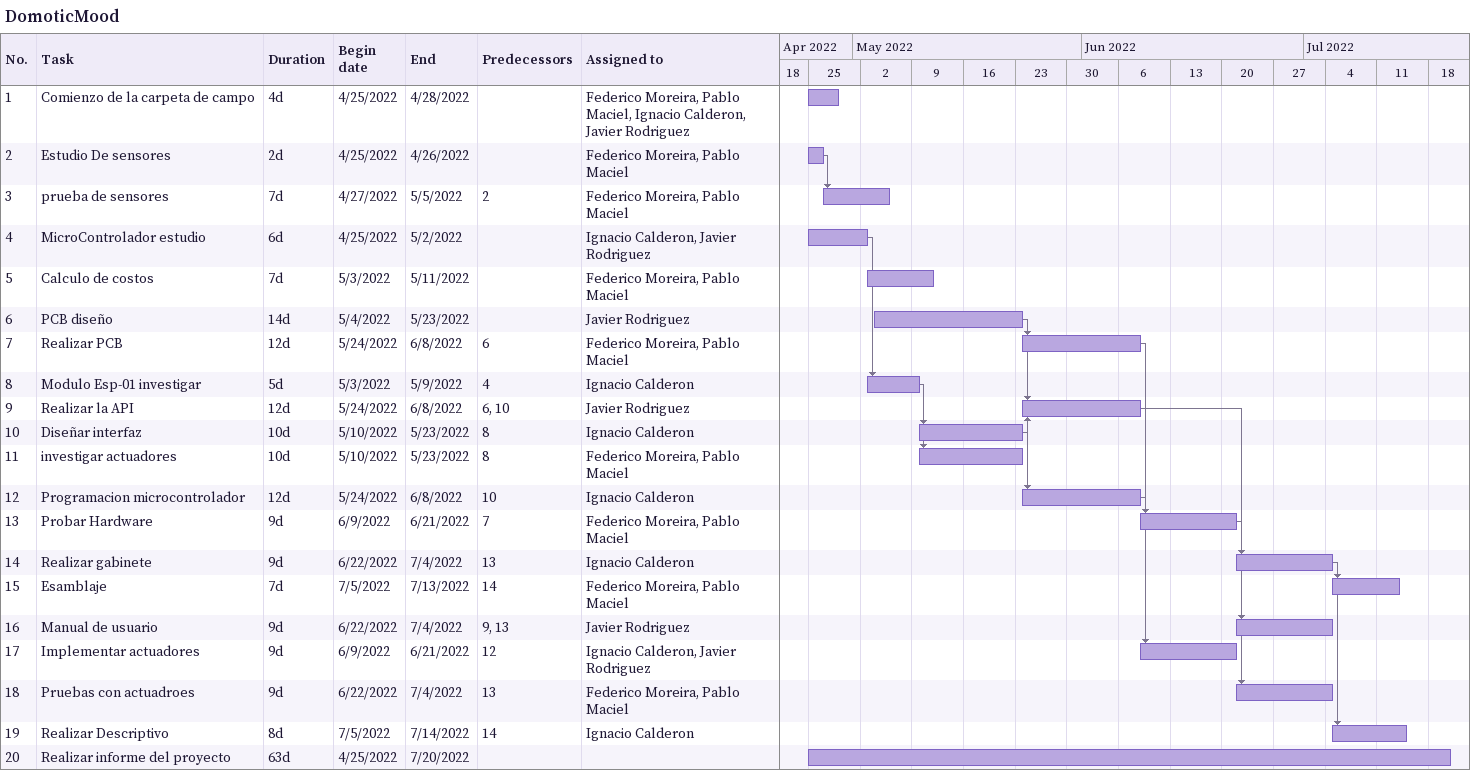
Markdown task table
DomoticMood

| ID | Task | Duration | Start | Finish | Predecessors | Resources |
|---|---|---|---|---|---|---|
| 1 | Comienzo de la carpeta de campo | 4d | 2022-04-25 | 2022-04-28 |  | Federico Moreira, Pablo Maciel, Ignacio Calderon, Javier Rodriguez |
| 2 | Estudio De sensores | 2d | 2022-04-25 | 2022-04-26 |  | Federico Moreira, Pablo Maciel |
| 3 | prueba de sensores | 7d | 2022-04-27 | 2022-05-05 | 2 | Federico Moreira, Pablo Maciel |
| 4 | MicroControlador estudio | 6d | 2022-04-25 | 2022-05-02 |  | Ignacio Calderon, Javier Rodriguez |
| 5 | Calculo de costos | 7d | 2022-05-03 | 2022-05-11 |  | Federico Moreira, Pablo Maciel |
| 6 | PCB diseño | 14d | 2022-05-04 | 2022-05-23 |  | Javier Rodriguez |
| 7 | Realizar PCB | 12d | 2022-05-24 | 2022-06-08 | 6 | Federico Moreira, Pablo Maciel |
| 8 | Modulo Esp-01 investigar | 5d | 2022-05-03 | 2022-05-09 | 4 | Ignacio Calderon |
| 9 | Realizar la API | 12d | 2022-05-24 | 2022-06-08 | 6, 10 | Javier Rodriguez |
| 10 | Diseñar interfaz | 10d | 2022-05-10 | 2022-05-23 | 8 | Ignacio Calderon |
| 11 | investigar actuadores | 10d | 2022-05-10 | 2022-05-23 | 8 | Federico Moreira, Pablo Maciel |
| 12 | Programacion microcontrolador | 12d | 2022-05-24 | 2022-06-08 | 10 | Ignacio Calderon |
| 13 | Probar Hardware | 9d | 2022-06-09 | 2022-06-21 | 7 | Federico Moreira, Pablo Maciel |
| 14 | Realizar gabinete | 9d | 2022-06-22 | 2022-07-04 | 13 | Ignacio Calderon |
| 15 | Esamblaje | 7d | 2022-07-05 | 2022-07-13 | 14 | Federico Moreira, Pablo Maciel |
| 16 | Manual de usuario | 9d | 2022-06-22 | 2022-07-04 | 9, 13 | Javier Rodriguez |
| 17 | Implementar actuadores | 9d | 2022-06-09 | 2022-06-21 | 12 | Ignacio Calderon, Javier Rodriguez |
| 18 | Pruebas con actuadroes | 9d | 2022-06-22 | 2022-07-04 | 13 | Federico Moreira, Pablo Maciel |
| 19 | Realizar Descriptivo | 8d | 2022-07-05 | 2022-07-14 | 14 | Ignacio Calderon |
| 20 | Realizar informe del proyecto | 63d | 2022-04-25 | 2022-07-20 |  |  |
